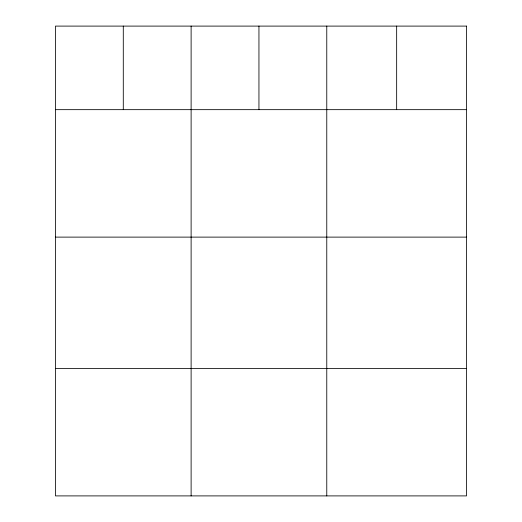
<?xml version="1.0" encoding="UTF-8"?>
<svg xmlns="http://www.w3.org/2000/svg" width="522" height="522" viewBox="0 0 522 522"><rect width="100%" height="100%" fill="white"/><g stroke="black" fill="none" stroke-linecap="round" stroke-linejoin="round"><path stroke-width="0.78" d="M55.462 109.659L466.537 109.659M55.462 237.118L466.537 237.118M55.462 368.441L466.537 368.441M396.655 26.1L396.655 109.659M326.772 26.1L326.772 495.9M258.945 26.1L258.945 109.659M191.117 26.1L191.117 495.9M123.29 26.1L123.29 109.659M466.537 26.1L55.462 26.1L55.462 495.9L466.537 495.9L466.537 26.1"/></g></svg>
